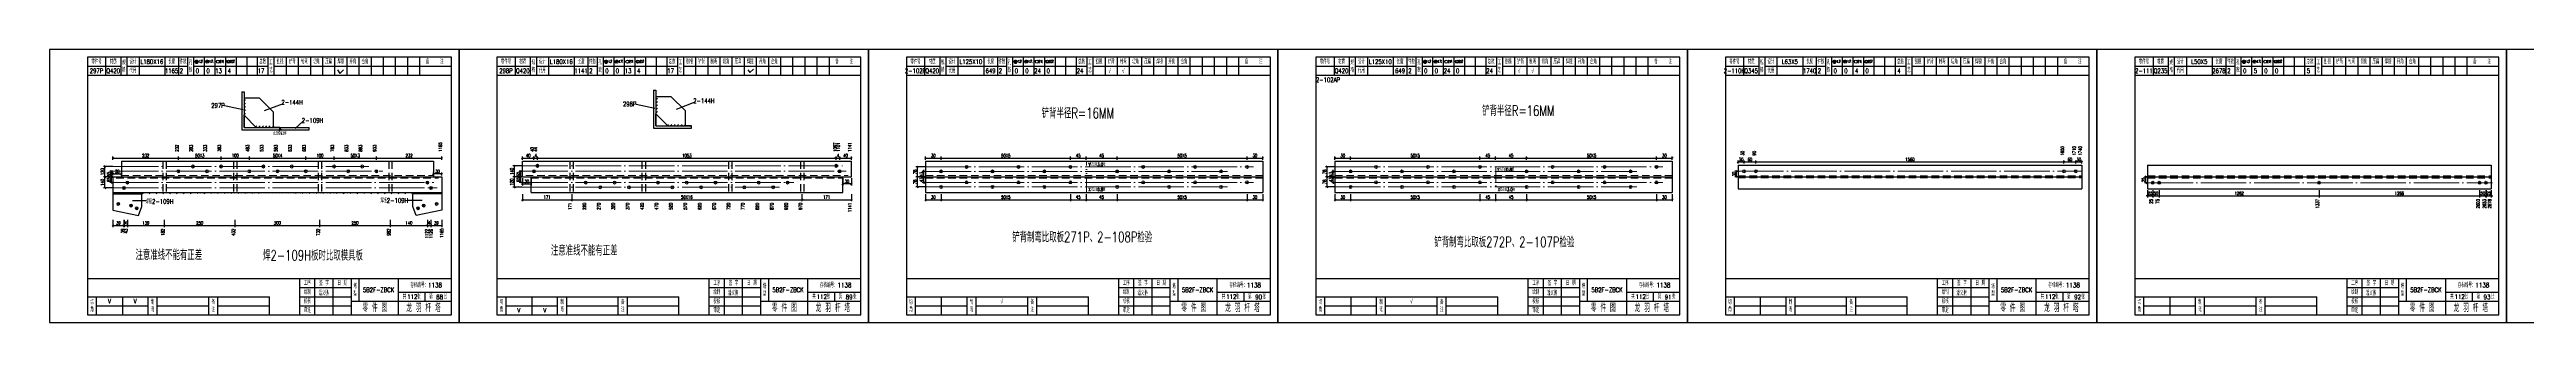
# Model space of a CAD drawing. Header units: millimetres. Extents: x 0 to 30240, y -10896 to -1348.
# Drawn here: x 23490 to 25123, y -2069 to -1889 of the extents above; entities that cross this region are included whole.
import ezdxf
from ezdxf.enums import TextEntityAlignment as Align

# ---------------------------------------------------------------- set-up
doc = ezdxf.new("R2010")
doc.units = ezdxf.units.MM
doc.header["$LTSCALE"] = 20
doc.header["$PDMODE"] = 1
for name, pattern in [('DASHDOT2X', [1.75, 1.5, -0.125, 0, -0.125]), ('DIVIDE', [0.875, 0.5, -0.125, 0, -0.125, 0, -0.125]), ('HIDDEN', [0.375, 0.25, -0.125])]:
    doc.linetypes.add(name, pattern=pattern)
for name, color, linetype, lineweight in [('1', 7, 'Continuous', 25), ('11', 3, 'Continuous', 13), ('2', 1, 'HIDDEN', 13), ('5', 1, 'Continuous', 13), ('7', 2, 'DASHDOT2X', 13), ('8', 3, 'DIVIDE', 13)]:
    doc.layers.add(name, color=color, linetype=linetype, lineweight=lineweight)
doc.styles.get("Standard").update_dxf_attribs({"font": 'simplex', "width": 0.7, "bigfont": 'gbhzfs.shx'})
doc.styles.add('SYMBOL_TXT', font='txt.shx', dxfattribs={"width": 0.6})
doc.styles.add('TITLE_TXT', font='simplex.shx', dxfattribs={"width": 0.75, "height": 2.5, "bigfont": 'gbhzfs.shx'})
doc.dimstyles.get("Standard").update_dxf_attribs({"dimtxt": 2.1, "dimasz": 1, "dimexe": 1.05, "dimexo": 0, "dimgap": 0.63, "dimtad": 1, "dimzin": 0, "dimdsep": 46, "dimtxsty": 'standard', "dimblk": 'OBLIQUE', "dimblk1": 'OBLIQUE', "dimblk2": 'OBLIQUE', "dimcen": 0.09, "dimadec": 0, "dimazin": 0, "dimtfac": 1, "dimtdec": 1, "dimtix": 1, "dimtmove": 0, "dimatfit": 3, "dimfxl": 0, "dimtolj": 1, "dimtzin": 0, "dimarcsym": 0})
pattern_1 = [(0, (-3, 0), (0, 0.0125), [])]

# ---------------------------------------------------------------- blocks, each defined once
blk = doc.blocks.new('M12_HOLE')
h = blk.add_hatch()
h.set_pattern_fill('LINE', scale=0.1, style=0)
h.set_pattern_definition(pattern_1)
h.paths.add_polyline_path([(-5, 0, 1), (-1, 0, 1)])
at = {"color": 7}
blk.add_circle((-3, 0), 2, dxfattribs=at)
at = {"color": 7, "attachment_point": 1, "style": 'SYMBOL_TXT'}
for s, insert, char_height, width in [('13\\f??|b0|i0|c0|p54;.', (-0.1, 2.1), 3.5, 5.707), ('5', (3.7, 2.3), 1.8, 2.931)]:
    blk.add_mtext(s, dxfattribs=dict(at, insert=insert, char_height=char_height, width=width))
blk = doc.blocks.new('M16_HOLE')
h = blk.add_hatch()
h.set_pattern_fill('LINE', scale=0.1, style=0)
h.set_pattern_definition(pattern_1)
h.paths.add_polyline_path([(-1.6, 1.4, 0.668179), (-5, 0, 0.198912), (-4.4, -1.4)])
at = {"color": 7}
blk.add_circle((-3, 0), 2, dxfattribs=at)
at = {"color": 7, "attachment_point": 1, "style": 'SYMBOL_TXT'}
for s, insert, char_height, width in [('17.', (-0.4, 2.1), 3.5, 6.316), ('5', (3.6, 2.3), 1.8, 1.822)]:
    blk.add_mtext(s, dxfattribs=dict(at, insert=insert, char_height=char_height, width=width))
blk = doc.blocks.new('M20_HOLE')
at = {"color": 7}
blk.add_circle((-3, 0), 2, dxfattribs=at)
at = {"color": 7, "attachment_point": 1, "style": 'SYMBOL_TXT'}
for s, insert, char_height, width in [('21.', (-0.7, 2), 3.5, 6.074), ('5', (3.3, 2), 1.8, 1.458)]:
    blk.add_mtext(s, dxfattribs=dict(at, insert=insert, char_height=char_height, width=width))
blk = doc.blocks.new('M24_HOLE')
at = {"color": 7}
for radius in [2, 1.5]:
    blk.add_circle((-3, 0), radius, dxfattribs=at)
at = {"color": 7, "attachment_point": 1, "style": 'SYMBOL_TXT'}
for s, insert, char_height, width in [('25.', (-0.7, 2.1), 3.5, 2.429), ('5', (3.9, 2.3), 1.8, 1.944)]:
    blk.add_mtext(s, dxfattribs=dict(at, insert=insert, char_height=char_height, width=width))
blk = doc.blocks.new('JgCard')
for p, q in [((270, 180), (0, 180)), ((0, 180), (0, 0)), ((270, 0), (270, 180)), ((265, 175), (25, 175)), ((25, 175), (25, 5)), ((25, 169), (47, 169)), ((37, 175), (37, 163)), ((47, 175), (47, 163)), ((51, 175), (51, 163)), ((51, 169), (91, 169)), ((59, 175), (59, 163)), ((76, 175), (76, 163)), ((85, 175), (85, 163)), ((91, 175), (91, 163)), ((95, 175), (95, 163)), ((95, 169), (144, 169)), ((102, 175), (102, 163)), ((109, 175), (109, 163)), ((116, 175), (116, 163)), ((123, 175), (123, 163)), ((130, 175), (130, 163)), ((137, 175), (137, 163)), ((144, 175), (144, 163)), ((148, 175), (148, 163)), ((148, 169), (265, 169)), ((156, 175), (156, 163)), ((164, 175), (164, 163)), ((172, 175), (172, 163)), ((180, 175), (180, 163)), ((188, 175), (188, 163)), ((196, 175), (196, 163)), ((204, 175), (204, 163)), ((212, 175), (212, 163)), ((220, 175), (220, 163)), ((228, 175), (228, 163)), ((236, 175), (236, 163)), ((244, 175), (244, 163)), ((265, 5), (265, 175)), ((25, 163), (265, 163)), ((25, 29), (265, 29)), ((25, 17), (145, 17)), ((31, 5), (31, 17)), ((48, 17), (48, 5)), ((65, 5), (65, 17)), ((71, 5), (71, 17)), ((105, 5), (105, 17)), ((111, 5), (111, 17)), ((145, 5), (145, 17)), ((165, 5), (165, 29)), ((165, 23), (199, 23)), ((165, 17), (199, 17)), ((175, 5), (175, 29)), ((187, 5), (187, 29)), ((199, 5), (199, 29)), ((204, 29), (204, 14)), ((230, 5), (230, 29)), ((230, 20), (265, 20)), ((247.5, 20), (247.5, 14)), ((0, 0), (270, 0)), ((25, 5), (265, 5)), ((31, 11), (65, 11)), ((71, 11), (105, 11)), ((111, 11), (145, 11)), ((165, 11), (199, 11)), ((199, 14), (265, 14))]:
    blk.add_line(p, q)
blk.add_lwpolyline([(96, 172, -1), (98, 172, -1)], format="xyb", close=True)
blk.add_point((145, 96))
at = {"xscale": 0.5, "yscale": 0.5, "zscale": 0.5}
for name, p in [('M12_HOLE', (98.5, 172)), ('M16_HOLE', (105.5, 172)), ('M20_HOLE', (112.5, 172)), ('M24_HOLE', (119.5, 172))]:
    blk.add_blockref(name, p, dxfattribs=at)
at = {"style": 'TITLE_TXT', "width": 0.75}
for s, height, p in [('潘义鹏', 3, (177.4, 17.9)), ('存档编号：1138', 3.08, (238, 23.1)), ('龙 羽 杆 塔', 5, (235.2, 7))]:
    blk.add_text(s, height=height, dxfattribs=at).set_placement(p)
at = {"attachment_point": 5, "style": 'TITLE_TXT'}
for s, insert, char_height, width in [('零件号', (31, 172), 3, 15), ('材质', (42, 172), 3, 8), ('规格', (49, 169), 3, 4), ('设计', (55, 172), 3, 8), ('代用', (55, 166), 3, 8), ('长度', (80.5, 172), 3, 8), ('件数', (88, 172), 3, 6), ('孔数', (93, 169), 3, 4), ('总数', (140.5, 172), 3, 7), ('工\\P艺', (146, 169), 3, 4), ('刨根', (152, 172), 3, 8), ('铲背', (160, 172), 3, 8), ('制弯', (168, 172), 3, 8), ('切角', (176, 172), 3, 8), ('压扁', (184, 172), 3, 8), ('焊接', (192, 172), 3, 8), ('开角', (200, 172), 3, 8), ('合角', (208, 172), 3, 8), ('备    注', (254, 172), 3, 22), ('绘制', (170, 20), 3, 10), ('工序', (170, 26), 3, 10), ('签 字', (181, 26), 3, 12), ('日 期', (193, 26), 3, 12), ('塔\\P型', (201.5, 21.5), 3, 5), ('共    张', (238.8, 17), 3, 17.5), ('第    张', (256.2, 17), 3, 17.5), ('切\\P角', (28, 11), 3, 6), ('制\\P弯', (68, 11), 3, 6), ('备\\P注', (108, 11), 3, 6), ('校核', (170, 14), 3, 10), ('审定', (170, 8), 3, 10), ('零 件 图', (214.5, 9.5), 5, 31)]:
    blk.add_mtext(s, dxfattribs=dict(at, insert=insert, char_height=char_height, width=width))
blk = doc.blocks.new('M24')
for p, q in [((-0.6, 0), (0.6, 0)), ((0, -0.6), (0, 0.6))]:
    blk.add_line(p, q)
for radius in [1, 0.6]:
    blk.add_circle((0, 0), radius)
blk = doc.blocks.new('M20')
for p, q in [((-0.5, 0), (0.5, 0)), ((0, -0.5), (0, 0.5))]:
    blk.add_line(p, q)
blk.add_circle((0, 0), 1)
blk = doc.blocks.new('_Oblique')
at = {"color": 0, "linetype": 'ByBlock', "lineweight": -2}
blk.add_line((-0.5, -0.5), (0.5, 0.5), dxfattribs=at)
blk = doc.blocks.new('*D1846')
at = {"layer": '11', "color": 0, "lineweight": -2}
for p, q in [((23539.1, -2005), (23538.1, -2005)), ((23539.1, -2001.4), (23539.1, -2006.1)), ((23539.1, -2005), (23541.4, -2005)), ((23541.4, -2001.4), (23541.4, -2006.1)), ((23541.4, -2005), (23542.4, -2005))]:
    blk.add_line(p, q, dxfattribs=at)
at = {"layer": 'Defpoints', "color": 0}
for p in [(23539.1, -2001.4), (23541.4, -2001.4), (23541.4, -2005)]:
    blk.add_point(p, dxfattribs=at)
at = {"layer": '11', "color": 0, "lineweight": -2}
blk.add_blockref('_Oblique', (23539.1, -2005), dxfattribs=at)
at = {"layer": '11', "color": 0, "lineweight": -2, "rotation": 180}
blk.add_blockref('_Oblique', (23541.4, -2005), dxfattribs=at)
at = {"layer": '11', "color": 0, "insert": (23540.2, -2003.3), "char_height": 2.1, "attachment_point": 5}
blk.add_mtext('\\A1;4', dxfattribs=at)
blk = doc.blocks.new('*D1852')
at = {"layer": '11', "color": 0, "lineweight": -2}
for p, q in [((23739.2, -2005), (23738.2, -2005)), ((23739.2, -2001.4), (23739.2, -2006.1)), ((23739.2, -2005), (23741.5, -2005)), ((23741.5, -2001.4), (23741.5, -2006.1)), ((23741.5, -2005), (23742.5, -2005))]:
    blk.add_line(p, q, dxfattribs=at)
at = {"layer": 'Defpoints', "color": 0}
for p in [(23739.2, -2001.4), (23741.5, -2001.4), (23741.5, -2005)]:
    blk.add_point(p, dxfattribs=at)
at = {"layer": '11', "color": 0, "lineweight": -2}
blk.add_blockref('_Oblique', (23739.2, -2005), dxfattribs=at)
at = {"layer": '11', "color": 0, "lineweight": -2, "rotation": 180}
blk.add_blockref('_Oblique', (23741.5, -2005), dxfattribs=at)
at = {"layer": '11', "color": 0, "insert": (23740.3, -2003.3), "char_height": 2.1, "attachment_point": 5}
blk.add_mtext('\\A1;4', dxfattribs=at)
blk = doc.blocks.new('*D1862')
at = {"layer": '11', "color": 0, "lineweight": -2}
for p, q in [((23743.1, -1972.1), (23743.1, -1970)), ((23748.7, -1971), (23743.1, -1971)), ((23748.7, -1972.1), (23748.7, -1970))]:
    blk.add_line(p, q, dxfattribs=at)
at = {"layer": 'Defpoints', "color": 0}
for p in [(23743.1, -1971), (23743.1, -1972.1), (23748.7, -1972.1)]:
    blk.add_point(p, dxfattribs=at)
at = {"layer": '11', "color": 0, "lineweight": -2, "rotation": 180}
blk.add_blockref('_Oblique', (23743.1, -1971), dxfattribs=at)
at = {"layer": '11', "color": 0, "lineweight": -2}
blk.add_blockref('_Oblique', (23748.7, -1971), dxfattribs=at)
at = {"layer": '11', "color": 0, "insert": (23745.9, -1969.3), "char_height": 2.1, "attachment_point": 5}
blk.add_mtext('\\A1;30', dxfattribs=at)
blk = doc.blocks.new('*D1871')
at = {"layer": '11', "color": 0, "lineweight": -2}
for p, q in [((23809.4, -1961.6), (23809.4, -1959.5)), ((23811.7, -1961.6), (23811.7, -1959.5)), ((23809.4, -1960.6), (23808.4, -1960.6)), ((23809.4, -1960.6), (23811.7, -1960.6)), ((23811.7, -1960.6), (23812.7, -1960.6))]:
    blk.add_line(p, q, dxfattribs=at)
at = {"layer": 'Defpoints', "color": 0}
for p in [(23809.4, -1961.6), (23811.7, -1960.6), (23811.7, -1961.6)]:
    blk.add_point(p, dxfattribs=at)
at = {"layer": '11', "color": 0, "lineweight": -2}
blk.add_blockref('_Oblique', (23809.4, -1960.6), dxfattribs=at)
at = {"layer": '11', "color": 0, "lineweight": -2, "rotation": 180}
blk.add_blockref('_Oblique', (23811.7, -1960.6), dxfattribs=at)
at = {"layer": '11', "color": 0, "insert": (23810.6, -1958.9), "char_height": 2.1, "attachment_point": 5}
blk.add_mtext('\\A1;4', dxfattribs=at)
blk = doc.blocks.new('*D1873')
at = {"layer": '11', "color": 0, "lineweight": -2}
for p, q in [((24008.7, -1961.6), (24008.7, -1959.5)), ((24011, -1961.6), (24011, -1959.5)), ((24008.7, -1960.6), (24007.7, -1960.6)), ((24008.7, -1960.6), (24011, -1960.6)), ((24011, -1960.6), (24012, -1960.6))]:
    blk.add_line(p, q, dxfattribs=at)
at = {"layer": 'Defpoints', "color": 0}
for p in [(24008.7, -1961.6), (24011, -1960.6), (24011, -1961.6)]:
    blk.add_point(p, dxfattribs=at)
at = {"layer": '11', "color": 0, "lineweight": -2}
blk.add_blockref('_Oblique', (24008.7, -1960.6), dxfattribs=at)
at = {"layer": '11', "color": 0, "lineweight": -2, "rotation": 180}
blk.add_blockref('_Oblique', (24011, -1960.6), dxfattribs=at)
at = {"layer": '11', "color": 0, "insert": (24009.9, -1958.9), "char_height": 2.1, "attachment_point": 5}
blk.add_mtext('\\A1;4', dxfattribs=at)
blk = doc.blocks.new('*D1876')
at = {"layer": '11', "color": 0, "lineweight": -2}
for p, q in [((24013, -1973.9), (24013, -1978.6)), ((24018.7, -1973.9), (24018.7, -1978.6)), ((24018.7, -1977.6), (24013, -1977.6))]:
    blk.add_line(p, q, dxfattribs=at)
at = {"layer": 'Defpoints', "color": 0}
for p in [(24013, -1973.9), (24018.7, -1973.9), (24013, -1977.6)]:
    blk.add_point(p, dxfattribs=at)
at = {"layer": '11', "color": 0, "lineweight": -2, "rotation": 180}
blk.add_blockref('_Oblique', (24013, -1977.6), dxfattribs=at)
at = {"layer": '11', "color": 0, "lineweight": -2}
blk.add_blockref('_Oblique', (24018.7, -1977.6), dxfattribs=at)
at = {"layer": '11', "color": 0, "insert": (24015.8, -1975.9), "char_height": 2.1, "attachment_point": 5}
blk.add_mtext('\\A1;30', dxfattribs=at)
blk = doc.blocks.new('M16')
for p, q in [((-0.7, -0.7), (0.7, 0.7)), ((-0.4, 0), (0.4, 0)), ((0, 0.4), (0, -0.4))]:
    blk.add_line(p, q)
blk.add_circle((0, 0), 1)
for radius in [0.8, 0.6, 0.4, 0.2]:
    blk.add_arc((0, 0), radius, 225, 45)
blk = doc.blocks.new('*D1887')
at = {"layer": '11', "color": 0, "lineweight": -2}
for p, q in [((24873.4, -1985.5), (24872.4, -1985.5)), ((24873.4, -1981.8), (24873.4, -1986.5)), ((24873.4, -1985.5), (24876.8, -1985.5)), ((24876.8, -1981.8), (24876.8, -1986.5)), ((24876.8, -1985.5), (24877.8, -1985.5))]:
    blk.add_line(p, q, dxfattribs=at)
at = {"layer": 'Defpoints', "color": 0}
for p in [(24873.4, -1981.8), (24876.8, -1981.8), (24876.8, -1985.5)]:
    blk.add_point(p, dxfattribs=at)
at = {"layer": '11', "color": 0, "lineweight": -2}
blk.add_blockref('_Oblique', (24873.4, -1985.5), dxfattribs=at)
at = {"layer": '11', "color": 0, "lineweight": -2, "rotation": 180}
blk.add_blockref('_Oblique', (24876.8, -1985.5), dxfattribs=at)
at = {"layer": '11', "color": 0, "insert": (24875.1, -1983.8), "char_height": 2.1, "attachment_point": 5}
blk.add_mtext('\\A1;25', dxfattribs=at)
blk = doc.blocks.new('*D1892')
at = {"layer": '11', "color": 0, "lineweight": -2}
for p, q in [((25096.6, -1985.5), (25095.6, -1985.5)), ((25096.6, -1981.8), (25096.6, -1986.5)), ((25096.6, -1985.5), (25100, -1985.5)), ((25100, -1981.8), (25100, -1986.5)), ((25100, -1985.5), (25101, -1985.5))]:
    blk.add_line(p, q, dxfattribs=at)
at = {"layer": 'Defpoints', "color": 0}
for p in [(25096.6, -1981.8), (25100, -1981.8), (25100, -1985.5)]:
    blk.add_point(p, dxfattribs=at)
at = {"layer": '11', "color": 0, "lineweight": -2}
blk.add_blockref('_Oblique', (25096.6, -1985.5), dxfattribs=at)
at = {"layer": '11', "color": 0, "lineweight": -2, "rotation": 180}
blk.add_blockref('_Oblique', (25100, -1985.5), dxfattribs=at)
at = {"layer": '11', "color": 0, "insert": (25098.3, -1983.8), "char_height": 2.1, "attachment_point": 5}
blk.add_mtext('\\A1;25', dxfattribs=at)
blk = doc.blocks.new('*D6422')
at = {"layer": '1', "color": 0, "lineweight": -2}
for p, q in [((24067.5, -1973), (24065.5, -1973)), ((24066.5, -1973), (24066.5, -1972)), ((24066.5, -1976.6), (24066.5, -1973)), ((24067.5, -1976.6), (24065.5, -1976.6)), ((24066.5, -1976.6), (24066.5, -1977.6))]:
    blk.add_line(p, q, dxfattribs=at)
at = {"layer": 'Defpoints', "color": 0}
for p in [(24066.5, -1973), (24067.5, -1973), (24067.5, -1976.6)]:
    blk.add_point(p, dxfattribs=at)
at = {"layer": '1', "color": 0, "lineweight": -2}
for p, rotation in [((24066.5, -1973), 270), ((24066.5, -1976.6), 90)]:
    blk.add_blockref('_Oblique', p, dxfattribs=dict(at, rotation=rotation))
at = {"layer": '1', "color": 0, "insert": (24064.9, -1974.8), "char_height": 2.1, "attachment_point": 5, "rotation": 90}
blk.add_mtext('\\A1;43', dxfattribs=at)
blk = doc.blocks.new('*D6424')
at = {"layer": '1', "color": 0, "lineweight": -2}
for p, q in [((24067.5, -1969.3), (24065.5, -1969.3)), ((24067.5, -1973), (24065.5, -1973)), ((24066.5, -1969.3), (24066.5, -1968.3)), ((24066.5, -1973), (24066.5, -1969.3)), ((24066.5, -1973), (24066.5, -1974))]:
    blk.add_line(p, q, dxfattribs=at)
at = {"layer": 'Defpoints', "color": 0}
for p in [(24066.5, -1969.3), (24067.5, -1969.3), (24067.5, -1973)]:
    blk.add_point(p, dxfattribs=at)
at = {"layer": '1', "color": 0, "lineweight": -2}
for p, rotation in [((24066.5, -1969.3), 270), ((24066.5, -1973), 90)]:
    blk.add_blockref('_Oblique', p, dxfattribs=dict(at, rotation=rotation))
at = {"layer": '1', "color": 0, "insert": (24064.9, -1971.2), "char_height": 2.1, "attachment_point": 5, "rotation": 90}
blk.add_mtext('\\A1;43', dxfattribs=at)
blk = doc.blocks.new('*D6438')
at = {"layer": '1', "color": 0, "lineweight": -2}
for p, q in [((24337.5, -1973), (24335.5, -1973)), ((24336.5, -1973), (24336.5, -1972)), ((24336.5, -1976.6), (24336.5, -1973)), ((24337.5, -1976.6), (24335.5, -1976.6)), ((24336.5, -1976.6), (24336.5, -1977.6))]:
    blk.add_line(p, q, dxfattribs=at)
at = {"layer": 'Defpoints', "color": 0}
for p in [(24336.5, -1973), (24337.5, -1973), (24337.5, -1976.6)]:
    blk.add_point(p, dxfattribs=at)
at = {"layer": '1', "color": 0, "lineweight": -2}
for p, rotation in [((24336.5, -1973), 270), ((24336.5, -1976.6), 90)]:
    blk.add_blockref('_Oblique', p, dxfattribs=dict(at, rotation=rotation))
at = {"layer": '1', "color": 0, "insert": (24334.9, -1974.8), "char_height": 2.1, "attachment_point": 5, "rotation": 90}
blk.add_mtext('\\A1;43', dxfattribs=at)
blk = doc.blocks.new('*D6440')
at = {"layer": '1', "color": 0, "lineweight": -2}
for p, q in [((24337.5, -1969.3), (24335.5, -1969.3)), ((24337.5, -1973), (24335.5, -1973)), ((24336.5, -1969.3), (24336.5, -1968.3)), ((24336.5, -1973), (24336.5, -1969.3)), ((24336.5, -1973), (24336.5, -1974))]:
    blk.add_line(p, q, dxfattribs=at)
at = {"layer": 'Defpoints', "color": 0}
for p in [(24336.5, -1969.3), (24337.5, -1969.3), (24337.5, -1973)]:
    blk.add_point(p, dxfattribs=at)
at = {"layer": '1', "color": 0, "lineweight": -2}
for p, rotation in [((24336.5, -1969.3), 270), ((24336.5, -1973), 90)]:
    blk.add_blockref('_Oblique', p, dxfattribs=dict(at, rotation=rotation))
at = {"layer": '1', "color": 0, "insert": (24334.9, -1971.2), "char_height": 2.1, "attachment_point": 5, "rotation": 90}
blk.add_mtext('\\A1;43', dxfattribs=at)

msp = doc.modelspace()

# ---------------------------------------------------------------- hatches: boundary and pattern name
at = {"layer": '1'}
for points in [[(23642.874, -1940.34), (23641.779, -1940.34), (23641.779, -1941.09)], [(23641.779, -1941.09), (23641.779, -1941.84), (23642.89, -1941.84)]]:
    msp.add_hatch(color=256, dxfattribs=at).paths.add_polyline_path(points)
h = msp.add_hatch(dxfattribs=at)
h.set_pattern_fill('ANSI31', color=256, style=0)
edge = h.paths.add_edge_path()
edge.add_line((23531.8, -1984.232), (23550.967, -1984.232))
edge.add_line((23531.8, -1983.256), (23748.7, -1983.256))
h = msp.add_hatch(dxfattribs=at)
h.set_pattern_fill('ANSI31', color=256, style=0)
h.set_pattern_definition([(135, (47280.5, 0), (2.24506403, 2.24506403), [])])
edge = h.paths.add_edge_path()
edge.add_line((23748.7, -1984.232), (23729.533, -1984.232))
edge.add_line((23748.7, -1983.256), (23531.8, -1983.256))

# ---------------------------------------------------------------- linework, layer by layer
for p, q in [((23679.791, -1902.313), (23681.383, -1904.752)), ((23681.383, -1904.752), (23683.859, -1902.277)), ((23950.368, -1902.326), (23951.759, -1904.21)), ((23951.759, -1904.21), (23954.076, -1901.832)), ((23617.593, -1928.791), (23605.269, -1926.186)), ((23616.779, -1916.84), (23618.279, -1916.84)), ((23616.779, -1916.84), (23616.779, -1941.84)), ((23618.279, -1916.84), (23618.279, -1920.84)), ((23618.279, -1916.84), (23618.279, -1940.34)), ((23618.279, -1920.84), (23628.279, -1920.84)), ((23618.279, -1922.95), (23619.279, -1921.95)), ((23618.279, -1925.195), (23619.279, -1924.195)), ((23618.279, -1927.44), (23619.279, -1926.44)), ((23637.779, -1930.34), (23628.279, -1920.84)), ((23631.852, -1929.272), (23644.305, -1924.552)), ((23889.094, -1927.796), (23876.77, -1925.191)), ((23888.28, -1915.845), (23888.28, -1940.845)), ((23888.28, -1915.845), (23889.78, -1915.845)), ((23889.78, -1915.845), (23889.78, -1939.345)), ((23889.78, -1915.845), (23889.78, -1919.845)), ((23889.78, -1919.845), (23899.78, -1919.845)), ((23889.78, -1921.955), (23890.78, -1920.955)), ((23889.78, -1924.2), (23890.78, -1923.2)), ((23889.78, -1926.445), (23890.78, -1925.445)), ((23909.28, -1929.345), (23899.78, -1919.845)), ((23903.353, -1928.277), (23915.806, -1923.557)), ((23616.779, -1941.84), (23641.779, -1941.84)), ((23618.279, -1929.685), (23619.279, -1928.685)), ((23618.279, -1931.93), (23619.279, -1930.93)), ((23626.279, -1940.34), (23618.279, -1932.34)), ((23618.279, -1940.34), (23618.279, -1932.34)), ((23618.279, -1940.34), (23618.279, -1936.34)), ((23618.279, -1940.34), (23626.279, -1940.34)), ((23618.279, -1940.34), (23641.779, -1940.34)), ((23625.584, -1940.34), (23626.584, -1939.34)), ((23627.83, -1940.34), (23628.83, -1939.34)), ((23630.075, -1940.34), (23631.075, -1939.34)), ((23632.32, -1940.34), (23633.32, -1939.34)), ((23634.565, -1940.34), (23635.565, -1939.34)), ((23636.81, -1940.34), (23637.81, -1939.34)), ((23637.779, -1940.34), (23637.779, -1930.34)), ((23641.779, -1940.34), (23637.779, -1940.34)), ((23642.094, -1941.628), (23641.401, -1942.831)), ((23641.779, -1941.84), (23641.779, -1940.34)), ((23641.779, -1940.34), (23661.129, -1940.34)), ((23641.779, -1941.09), (23642.874, -1940.34)), ((23641.779, -1941.09), (23642.89, -1941.84)), ((23641.779, -1941.84), (23661.129, -1941.84)), ((23651.954, -1941.017), (23657.211, -1936.296)), ((23661.129, -1941.84), (23661.129, -1940.34)), ((23888.28, -1940.845), (23913.28, -1940.845)), ((23889.78, -1928.69), (23890.78, -1927.69)), ((23889.78, -1930.935), (23890.78, -1929.935)), ((23889.78, -1939.345), (23889.78, -1931.345)), ((23897.78, -1939.345), (23889.78, -1931.345)), ((23889.78, -1939.345), (23889.78, -1935.345)), ((23889.78, -1939.345), (23913.28, -1939.345)), ((23889.78, -1939.345), (23897.78, -1939.345)), ((23897.085, -1939.345), (23898.085, -1938.345)), ((23899.33, -1939.345), (23900.33, -1938.345)), ((23901.575, -1939.345), (23902.575, -1938.345)), ((23903.821, -1939.345), (23904.821, -1938.345)), ((23906.066, -1939.345), (23907.066, -1938.345)), ((23908.311, -1939.345), (23909.311, -1938.345)), ((23909.28, -1939.345), (23909.28, -1929.345)), ((23913.28, -1939.345), (23909.28, -1939.345)), ((23913.28, -1940.845), (23913.28, -1939.345)), ((23531.8, -1972.966), (23531.8, -1983.256)), ((23531.8, -1972.966), (23748.7, -1972.966)), ((23537.387, -1962.676), (23537.387, -1972.051)), ((23537.387, -1962.676), (23743.113, -1962.676)), ((23537.387, -1972.051), (23537.387, -1972.966)), ((23743.113, -1962.676), (23743.113, -1972.051)), ((23743.113, -1972.051), (23743.113, -1972.966)), ((23748.7, -1972.966), (23748.7, -1983.256)), ((23801.8, -1972.966), (23801.8, -1962.676)), ((23801.8, -1962.676), (24018.7, -1962.676)), ((23801.8, -1972.966), (24018.7, -1972.966)), ((23807.501, -1973.881), (23807.501, -1972.966)), ((23807.501, -1983.256), (23807.501, -1973.881)), ((24012.999, -1973.881), (24012.999, -1972.966)), ((24012.999, -1983.256), (24012.999, -1973.881)), ((24018.7, -1972.966), (24018.7, -1962.676)), ((24067.6, -1962.676), (24067.6, -1983.256)), ((24067.6, -1962.676), (24290, -1962.676)), ((24067.6, -1972.966), (24290, -1972.966)), ((24290, -1962.676), (24290, -1983.256)), ((24337.6, -1962.676), (24337.6, -1983.256)), ((24337.6, -1962.676), (24560, -1962.676)), ((24337.6, -1972.966), (24560, -1972.966)), ((24560, -1962.676), (24560, -1983.256)), ((24603.4, -1965.196), (24603.4, -1980.736)), ((24603.4, -1965.196), (24830, -1965.196)), ((24603.4, -1972.966), (24830, -1972.966)), ((24830, -1965.196), (24830, -1980.736)), ((24873.4, -1965.196), (24873.4, -1980.736)), ((24873.4, -1965.196), (25100, -1965.196)), ((24873.4, -1972.966), (25100, -1972.966)), ((25100, -1965.196), (25100, -1980.736)), ((23531.8, -1983.256), (23748.7, -1983.256)), ((23531.8, -1983.256), (23531.8, -1994.933)), ((23531.8, -1984.232), (23550.967, -1984.232)), ((23544.758, -1988.496), (23553.983, -1988.496)), ((23548.654, -1998.37), (23550.967, -1992.385)), ((23550.967, -1992.385), (23550.967, -1983.256)), ((23735.742, -1988.496), (23726.517, -1988.496)), ((23729.533, -1992.385), (23729.533, -1983.256)), ((23748.7, -1984.232), (23729.533, -1984.232)), ((23731.846, -1998.37), (23729.533, -1992.385)), ((23748.7, -1983.256), (23748.7, -1994.933)), ((23807.501, -1983.256), (24012.999, -1983.256)), ((24067.6, -1983.256), (24290, -1983.256)), ((24337.6, -1983.256), (24560, -1983.256)), ((24603.4, -1980.736), (24830, -1980.736)), ((24873.4, -1980.736), (25100, -1980.736)), ((23531.8, -1994.933), (23548.654, -1998.37)), ((23748.7, -1994.933), (23731.846, -1998.37))]:
    msp.add_line(p, q, dxfattribs=at)
at = {"layer": '1', "linetype": 'HIDDEN'}
for p, q in [((23564.706, -1962.676), (23564.706, -1983.256)), ((23566.877, -1962.676), (23566.877, -1983.256)), ((23611.199, -1962.676), (23611.199, -1983.256)), ((23613.434, -1962.676), (23613.434, -1983.256)), ((23667.066, -1962.676), (23667.066, -1983.256)), ((23669.301, -1962.676), (23669.301, -1983.256)), ((23713.623, -1962.676), (23713.623, -1983.256)), ((23715.787, -1962.676), (23715.787, -1983.256)), ((23833.167, -1962.676), (23833.167, -1983.256)), ((23835.37, -1962.676), (23835.37, -1983.256)), ((23880.602, -1962.676), (23880.602, -1983.256)), ((23882.883, -1962.676), (23882.883, -1983.256)), ((23937.617, -1962.676), (23937.617, -1983.256)), ((23939.898, -1962.676), (23939.898, -1983.256)), ((23985.13, -1962.676), (23985.13, -1983.256)), ((23987.33, -1962.676), (23987.33, -1983.256))]:
    msp.add_line(p, q, dxfattribs=at)
at = {"layer": '2'}
for p, q in [((23533.949, -1973.881), (23746.551, -1973.881)), ((23537.387, -1972.051), (23743.113, -1972.051)), ((23803.993, -1972.051), (24016.507, -1972.051)), ((23807.501, -1973.881), (24012.999, -1973.881)), ((24067.6, -1972.143), (24290, -1972.143)), ((24067.6, -1973.789), (24290, -1973.789)), ((24337.6, -1972.143), (24560, -1972.143)), ((24337.6, -1973.789), (24560, -1973.789)), ((24603.4, -1972.349), (24830, -1972.349)), ((24603.4, -1973.583), (24830, -1973.583)), ((24873.4, -1972.189), (25100, -1972.189)), ((24873.4, -1973.743), (25100, -1973.743))]:
    msp.add_line(p, q, dxfattribs=at)
at = {"layer": '7'}
for p, q in [((23531.8, -1966.106), (23700.437, -1966.106)), ((23531.8, -1969.25), (23709.748, -1969.25)), ((23801.8, -1965.676), (24012.945, -1965.676)), ((23801.8, -1969.25), (24015.245, -1969.25)), ((24067.6, -1966.344), (24283.819, -1966.344)), ((24067.6, -1969.344), (24266.693, -1969.344)), ((24337.6, -1966.344), (24553.819, -1966.344)), ((24337.6, -1969.344), (24536.693, -1969.344)), ((24603.4, -1969.266), (24830.293, -1969.266)), ((23531.8, -1976.682), (23743.389, -1976.682)), ((23531.8, -1980.256), (23745.689, -1980.256)), ((23801.8, -1976.682), (23980.846, -1976.682)), ((23801.8, -1979.826), (23971.343, -1979.826)), ((24067.6, -1976.588), (24283.819, -1976.588)), ((24067.6, -1979.588), (24266.693, -1979.588)), ((24337.6, -1976.588), (24553.819, -1976.588)), ((24337.6, -1979.588), (24536.693, -1979.588)), ((24873.4, -1976.851), (25100.76, -1976.851))]:
    msp.add_line(p, q, dxfattribs=at)
at = {"layer": '8'}
for p, q in [((24173.662, -1983.256), (24173.662, -1962.676)), ((24443.662, -1966.344), (24443.662, -1983.256))]:
    msp.add_line(p, q, dxfattribs=at)

# ---------------------------------------------------------------- block references
at = {"layer": '1'}
for p in [(23490, -2068.966), (23760, -2068.966), (24030, -2068.966), (24300, -2068.966), (24570, -2068.966), (24840, -2068.966), (25110, -2068.966)]:
    msp.add_blockref('JgCard', p, dxfattribs=at)
at = {"layer": '5'}
for name, p in [('M24', (23541.363, -1976.682)), ('M20', (23575.004, -1969.25)), ('M20', (23584.502, -1966.106)), ('M20', (23593.813, -1969.25)), ('M20', (23603.124, -1966.106)), ('M20', (23621.747, -1969.25)), ('M20', (23631.058, -1966.106)), ('M20', (23640.369, -1969.25)), ('M20', (23649.68, -1966.106)), ('M20', (23658.992, -1969.25)), ('M20', (23677.614, -1966.106)), ('M20', (23686.925, -1969.25)), ('M20', (23696.237, -1966.106)), ('M20', (23705.548, -1969.25)), ('M24', (23739.189, -1976.682)), ('M24', (23809.402, -1969.25)), ('M24', (23811.702, -1965.676)), ('M20', (23843.611, -1976.682)), ('M20', (23862.616, -1976.682)), ('M20', (23891.123, -1976.682)), ('M20', (23910.128, -1976.682)), ('M20', (23929.133, -1976.682)), ('M20', (23957.641, -1976.682)), ('M20', (23976.646, -1976.682)), ('M24', (24008.745, -1965.676)), ('M24', (24011.045, -1969.25)), ('M20', (24077.876, -1969.344)), ('M20', (24094.659, -1966.344)), ('M20', (24094.659, -1976.588)), ('M20', (24111.785, -1969.344)), ('M20', (24128.911, -1966.344)), ('M20', (24128.911, -1976.588)), ('M20', (24146.037, -1969.344)), ('M20', (24163.163, -1966.344)), ('M20', (24163.163, -1976.588)), ('M20', (24193.99, -1969.344)), ('M20', (24211.116, -1966.344)), ('M20', (24211.116, -1976.588)), ('M20', (24228.241, -1969.344)), ('M20', (24245.367, -1966.344)), ('M20', (24245.367, -1976.588)), ('M20', (24262.493, -1969.344)), ('M20', (24279.619, -1966.344)), ('M20', (24279.619, -1976.588)), ('M20', (24347.876, -1969.344)), ('M20', (24364.659, -1966.344)), ('M20', (24364.659, -1976.588)), ('M20', (24381.785, -1969.344)), ('M20', (24398.911, -1966.344)), ('M20', (24398.911, -1976.588)), ('M20', (24416.037, -1969.344)), ('M20', (24433.163, -1966.344)), ('M20', (24433.163, -1976.588)), ('M20', (24463.99, -1969.344)), ('M20', (24481.116, -1966.344)), ('M20', (24481.116, -1976.588)), ('M20', (24498.241, -1969.344)), ('M20', (24515.367, -1966.344)), ('M20', (24515.367, -1976.588)), ('M20', (24532.493, -1969.344)), ('M20', (24549.619, -1966.344)), ('M20', (24549.619, -1976.588)), ('M20', (24607.307, -1969.266)), ('M20', (24615.121, -1969.266)), ('M20', (24818.279, -1969.266)), ('M20', (24826.093, -1969.266)), ('M16', (24876.84, -1976.851)), ('M16', (24881.07, -1976.851)), ('M16', (24986.519, -1976.851)), ('M16', (25092.33, -1976.851)), ('M16', (25096.56, -1976.851)), ('M20', (23535.265, -1990.758)), ('M24', (23539.063, -1980.256)), ('M16', (23543.795, -1991.885)), ('M24', (23741.489, -1980.256)), ('M20', (23853.113, -1979.826)), ('M20', (23872.118, -1979.826)), ('M20', (23900.626, -1979.826)), ('M20', (23919.631, -1979.826)), ('M20', (23948.138, -1979.826)), ('M20', (23967.143, -1979.826)), ('M20', (24077.876, -1979.588)), ('M20', (24111.785, -1979.588)), ('M20', (24146.037, -1979.588)), ('M20', (24193.99, -1979.588)), ('M20', (24228.241, -1979.588)), ('M20', (24262.493, -1979.588)), ('M20', (24347.876, -1979.588)), ('M20', (24381.785, -1979.588)), ('M20', (24416.037, -1979.588)), ('M20', (24463.99, -1979.588)), ('M20', (24498.241, -1979.588)), ('M20', (24532.493, -1979.588)), ('M16', (23547.475, -1993.606))]:
    msp.add_blockref(name, p, dxfattribs=at)
at = {"layer": '5', "xscale": -1}
for name, p in [('M16', (23736.705, -1991.885)), ('M20', (23745.235, -1990.758)), ('M16', (23733.025, -1993.606))]:
    msp.add_blockref(name, p, dxfattribs=at)

# ---------------------------------------------------------------- texts
at = {"style": 'TITLE_TXT', "width": 0.75}
for s, p in [('112', (23725.855, -2053.439)), ('88', (23745.003, -2053.654)), ('112', (23995.855, -2053.439)), ('89', (24015.003, -2053.654)), ('112', (24265.855, -2053.439)), ('90', (24285.003, -2053.654)), ('112', (24535.855, -2053.439)), ('91', (24555.003, -2053.654)), ('112', (24805.855, -2053.439)), ('92', (24825.003, -2053.654)), ('112', (25075.855, -2053.439)), ('93', (25095.003, -2053.654))]:
    msp.add_text(s, height=3, dxfattribs=at).set_placement(p)
at = {"layer": '1', "width": 0.7}
for s, height, p in [('297P', 3, (23521, -1902.966)), ('Q420', 3, (23532, -1902.966)), ('L180X16', 3, (23557.5, -1896.966)), ('1165', 3, (23570.5, -1902.966)), ('2', 3, (23577, -1902.966)), ('0', 3, (23587.5, -1902.966)), ('0', 3, (23594.5, -1902.966)), ('13', 3, (23601.5, -1902.966)), ('4', 3, (23608.5, -1902.966)), ('17', 3, (23629.5, -1902.966)), ('298P', 3, (23791, -1902.966)), ('Q420', 3, (23802, -1902.966)), ('L180X16', 3, (23827.5, -1896.966)), ('1141', 3, (23840.5, -1902.966)), ('2', 3, (23847, -1902.966)), ('0', 3, (23857.5, -1902.966)), ('0', 3, (23864.5, -1902.966)), ('13', 3, (23871.5, -1902.966)), ('4', 3, (23878.5, -1902.966)), ('17', 3, (23899.5, -1902.966)), ('2-102P', 3, (24061, -1902.966)), ('Q420', 3, (24072, -1902.966)), ('L125X10', 3, (24097.5, -1896.966)), ('649', 3, (24110.5, -1902.966)), ('2', 3, (24117, -1902.966)), ('0', 3, (24127.5, -1902.966)), ('0', 3, (24134.5, -1902.966)), ('24', 3, (24141.5, -1902.966)), ('0', 3, (24148.5, -1902.966)), ('24', 3, (24169.5, -1902.966)), ('√', 3, (24198, -1902.966)), ('2-102AP', 3, (24333.028, -1908.939)), ('Q420', 3, (24342, -1902.966)), ('L125X10', 3, (24367.5, -1896.966)), ('649', 3, (24380.5, -1902.966)), ('2', 3, (24387, -1902.966)), ('0', 3, (24397.5, -1902.966)), ('0', 3, (24404.5, -1902.966)), ('24', 3, (24411.5, -1902.966)), ('0', 3, (24418.5, -1902.966)), ('24', 3, (24439.5, -1902.966)), ('√', 3, (24468, -1902.966)), ('2-110H', 3, (24601, -1902.966)), ('Q345', 3, (24612, -1902.966)), ('L63X5', 3, (24637.5, -1896.966)), ('1740', 3, (24650.5, -1902.966)), ('2', 3, (24657, -1902.966)), ('0', 3, (24667.5, -1902.966)), ('0', 3, (24674.5, -1902.966)), ('4', 3, (24681.5, -1902.966)), ('0', 3, (24688.5, -1902.966)), ('4', 3, (24709.5, -1902.966)), ('2-111', 3, (24871, -1902.966)), ('Q235', 3, (24882, -1902.966)), ('L50X5', 3, (24907.5, -1896.966)), ('2678', 3, (24920.5, -1902.966)), ('2', 3, (24927, -1902.966)), ('0', 3, (24937.5, -1902.966)), ('5', 3, (24944.5, -1902.966)), ('0', 3, (24951.5, -1902.966)), ('0', 3, (24958.5, -1902.966)), ('5', 3, (24979.5, -1902.966)), ('297P', 3, (23601.075, -1925.894)), ('2-144H', 3, (23649.977, -1923.77)), ('298P', 3, (23872.576, -1924.899)), ('2-144H', 3, (23921.478, -1922.775)), ('铲背半径R=16MM', 6.9721, (24168.126, -1930.88)), ('铲背半径R=16MM', 6.9721, (24458.524, -1929.269)), ('此处焊缝磨平', 2.1, (23642.083, -1944.357)), ('2-109H', 3, (23663.394, -1935.718)), ('焊板2-109H', 3, (23562.515, -1989.155)), ('焊板2-109H', 3, (23717.342, -1988.562)), ('铲背制弯比取板271P、2-108P检验', 6.97206, (24170.945, -2012.631)), ('注意准线不能有正差', 6.9721, (23568.653, -2024.337)), ('焊2-109H板时比取模具板', 6.97206, (23663.733, -2024.675)), ('注意准线不能有正差', 6.9721, (23842.577, -2021.387)), ('铲背制弯比取板272P、2-107P检验', 6.97206, (24449.25, -2015.893)), ('V', 3, (23529.5, -2054.966)), ('V', 3, (23546.5, -2054.966)), ('√', 3, (24118, -2054.966)), ('√', 3, (24388, -2054.966)), ('V', 3, (23799.5, -2060.966)), ('V', 3, (23816.5, -2060.966))]:
    msp.add_text(s, height=height, dxfattribs=at).set_placement(p, align=Align.MIDDLE_CENTER)
for s, p in [('232', (23575.071, -1956.376)), ('283', (23584.383, -1956.376)), ('333', (23593.694, -1956.376)), ('383', (23603.005, -1956.376)), ('483', (23621.628, -1956.376)), ('533', (23630.939, -1956.376)), ('583', (23640.25, -1956.376)), ('633', (23649.561, -1956.376)), ('683', (23658.872, -1956.376)), ('783', (23677.495, -1956.376)), ('833', (23686.806, -1956.376)), ('883', (23696.117, -1956.376)), ('933', (23705.429, -1956.376)), ('1165', (23748.7, -1956.376)), ('40', (23809.346, -1956.376)), ('44', (23811.5, -1956.376)), ('1097', (24009.108, -1956.376)), ('1101', (24011.154, -1956.376)), ('1141', (24018.7, -1956.376)), ('30', (24607.307, -1958.896)), ('90', (24615.121, -1958.896)), ('1650', (24818.279, -1958.896)), ('1710', (24826.093, -1958.896)), ('1740', (24830, -1958.896))]:
    msp.add_text(s, height=2.1, rotation=90, dxfattribs=at).set_placement(p)
for s, p in [('Y肢反曲3.0度', (24175.078, -1965.792)), ('Y肢反曲0.8度', (24444.597, -1969.233)), ('X肢反曲0.8度', (24174.96, -1982.335)), ('X肢反曲3.0度', (24445.041, -1982.345))]:
    msp.add_text(s, height=2.1, dxfattribs=at).set_placement(p)
for s, p in [('171', (23834.234, -1990.081)), ('220', (23843.733, -1990.081)), ('270', (23853.235, -1990.081)), ('320', (23862.738, -1990.081)), ('370', (23872.24, -1990.081)), ('420', (23881.743, -1990.081)), ('470', (23891.245, -1990.081)), ('520', (23900.748, -1990.081)), ('570', (23910.25, -1990.081)), ('620', (23919.752, -1990.081)), ('670', (23929.255, -1990.081)), ('720', (23938.757, -1990.081)), ('770', (23948.26, -1990.081)), ('820', (23957.762, -1990.081)), ('870', (23967.265, -1990.081)), ('920', (23976.767, -1990.081)), ('970', (23986.262, -1990.081)), ('1141', (24018.7, -1990.081)), ('25', (24876.84, -1987.561)), ('75', (24881.07, -1987.561)), ('1337', (24986.489, -1987.561)), ('2603', (25092.352, -1987.561)), ('2653', (25096.597, -1987.561)), ('2678', (25100, -1987.561)), ('39', (23539.289, -2007.129)), ('43', (23541.421, -2007.129)), ('182', (23565.76, -2007.129)), ('432', (23612.316, -2007.129)), ('732', (23668.184, -2007.129)), ('982', (23714.736, -2007.129)), ('1122', (23739.844, -2007.318)), ('1126', (23742.627, -2007.348)), ('1165', (23749.633, -2006.98))]:
    msp.add_text(s, height=2.1, rotation=90, dxfattribs=at).set_placement(p, align=Align.RIGHT)
at = {"layer": '1', "char_height": 3, "attachment_point": 5}
for s, insert, width in [('√', (24189, -1902.966), 8), ('√', (24459, -1902.966), 8), ('5B2F-ZBCK', (23707, -2047.466), 26), ('5B2F-ZBCK', (23977, -2047.466), 26), ('5B2F-ZBCK', (24247, -2047.466), 26), ('5B2F-ZBCK', (24517, -2047.466), 26), ('5B2F-ZBCK', (24787, -2047.466), 26), ('5B2F-ZBCK', (25057, -2047.466), 26)]:
    msp.add_mtext(s, dxfattribs=dict(at, insert=insert, width=width))

# ---------------------------------------------------------------- dimensions: what is measured, and where the dimension line sits
at = {"layer": '1'}
for base, p1, p2, text in [((23526.55, -1966.106), (23531.75, -1972.966), (23531.75, -1966.106), '120'), ((23526.55, -1972.966), (23531.75, -1980.256), (23531.75, -1972.966), '140'), ((23530.75, -1969.25), (23531.75, -1972.966), (23531.75, -1969.25), '65'), ((23530.75, -1972.966), (23531.75, -1976.682), (23531.75, -1972.966), '65'), ((23796.55, -1965.676), (23801.75, -1972.966), (23801.75, -1965.676), '140'), ((23796.55, -1972.966), (23801.75, -1979.826), (23801.75, -1972.966), '120'), ((23800.75, -1969.25), (23801.75, -1972.966), (23801.75, -1969.25), '65'), ((23800.75, -1972.966), (23801.75, -1976.682), (23801.75, -1972.966), '65'), ((24062.35, -1966.344), (24067.55, -1972.966), (24067.55, -1966.344), '78'), ((24062.35, -1972.966), (24067.55, -1979.588), (24067.55, -1972.966), '78'), ((24332.35, -1966.344), (24337.55, -1972.966), (24337.55, -1966.344), '78'), ((24332.35, -1972.966), (24337.55, -1979.588), (24337.55, -1972.966), '78'), ((24602.35, -1969.266), (24603.35, -1972.966), (24603.35, -1969.266), '30'), ((24872.35, -1972.966), (24873.35, -1976.851), (24873.35, -1972.966), '25')]:
    msp.add_linear_dim(base=base, p1=p1, p2=p2, angle=90, text=text, dimstyle='standard', dxfattribs=at).render()
for base, p1, p2, picture, middle in [((24066.55, -1969.344), (24067.55, -1972.966), (24067.55, -1969.344), '*D6424', (24064.87, -1971.155)), ((24066.55, -1972.966), (24067.55, -1976.588), (24067.55, -1972.966), '*D6422', (24064.87, -1974.777)), ((24336.55, -1969.344), (24337.55, -1972.966), (24337.55, -1969.344), '*D6440', (24334.87, -1971.155)), ((24336.55, -1972.966), (24337.55, -1976.588), (24337.55, -1972.966), '*D6438', (24334.87, -1974.777))]:
    dim = msp.add_linear_dim(base=base, p1=p1, p2=p2, angle=90, text='43', dimstyle='standard', dxfattribs=at)
    dim.commit()
    dim.dimension.update_dxf_attribs({"geometry": picture, "text_midpoint": middle})
at = {"layer": '11'}
for base, p1, p2, text in [((23575.004, -1960.576), (23531.8, -1961.626), (23575.004, -1961.626), '232'), ((23603.124, -1960.576), (23575.004, -1961.626), (23603.124, -1961.626), '50X3'), ((23621.747, -1960.576), (23603.124, -1961.626), (23621.747, -1961.626), '100'), ((23658.992, -1960.576), (23621.747, -1961.626), (23658.992, -1961.626), '50X4'), ((23677.614, -1960.576), (23658.992, -1961.626), (23677.614, -1961.626), '100'), ((23705.548, -1960.576), (23677.614, -1961.626), (23705.548, -1961.626), '50X3'), ((23748.7, -1960.576), (23705.548, -1961.626), (23748.7, -1961.626), '232'), ((23809.402, -1960.576), (23801.8, -1961.626), (23809.402, -1961.626), '40'), ((24008.745, -1960.576), (23811.702, -1961.626), (24008.745, -1961.626), '1053'), ((24018.7, -1960.576), (24011.045, -1961.626), (24018.7, -1961.626), '40'), ((24077.876, -1960.576), (24067.6, -1961.626), (24077.876, -1961.626), '30'), ((24163.163, -1960.576), (24077.876, -1961.626), (24163.163, -1961.626), '50X5'), ((24173.438, -1960.576), (24163.163, -1961.626), (24173.438, -1961.626), '45'), ((24193.99, -1960.576), (24173.438, -1961.626), (24193.99, -1961.626), '45'), ((24279.619, -1960.576), (24193.99, -1961.626), (24279.619, -1961.626), '50X5'), ((24290, -1960.576), (24279.619, -1961.626), (24290, -1961.626), '30'), ((24347.876, -1960.576), (24337.6, -1961.626), (24347.876, -1961.626), '30'), ((24433.163, -1960.576), (24347.876, -1961.626), (24433.163, -1961.626), '50X5'), ((24443.438, -1960.576), (24433.163, -1961.626), (24443.438, -1961.626), '45'), ((24463.99, -1960.576), (24443.438, -1961.626), (24463.99, -1961.626), '45'), ((24549.619, -1960.576), (24463.99, -1961.626), (24549.619, -1961.626), '50X5'), ((24560, -1960.576), (24549.619, -1961.626), (24560, -1961.626), '30'), ((23537.387, -1971.001), (23531.8, -1972.051), (23537.387, -1972.051), '30'), ((23807.501, -1977.556), (23801.8, -1973.881), (23807.501, -1973.881), '30'), ((24607.307, -1963.096), (24603.4, -1964.146), (24607.307, -1964.146), '30'), ((24615.121, -1963.096), (24607.307, -1964.146), (24615.121, -1964.146), '60'), ((24818.279, -1963.096), (24615.121, -1964.146), (24818.279, -1964.146), '1560'), ((24826.093, -1963.096), (24818.279, -1964.146), (24826.093, -1964.146), '60'), ((24830, -1963.096), (24826.093, -1964.146), (24830, -1964.146), '30'), ((23834.299, -1987.981), (23801.8, -1984.306), (23834.299, -1984.306), '171'), ((23986.148, -1987.981), (23834.299, -1984.306), (23986.148, -1984.306), '50X16'), ((24018.7, -1987.981), (23986.148, -1984.306), (24018.7, -1984.306), '171'), ((24077.876, -1987.981), (24067.6, -1984.306), (24077.876, -1984.306), '30'), ((24163.163, -1987.981), (24077.876, -1984.306), (24163.163, -1984.306), '50X5'), ((24173.438, -1987.981), (24163.163, -1984.306), (24173.438, -1984.306), '45'), ((24193.99, -1987.981), (24173.438, -1984.306), (24193.99, -1984.306), '45'), ((24279.619, -1987.981), (24193.99, -1984.306), (24279.619, -1984.306), '50X5'), ((24290, -1987.981), (24279.619, -1984.306), (24290, -1984.306), '30'), ((24347.876, -1987.981), (24337.6, -1984.306), (24347.876, -1984.306), '30'), ((24433.163, -1987.981), (24347.876, -1984.306), (24433.163, -1984.306), '50X5'), ((24443.438, -1987.981), (24433.163, -1984.306), (24443.438, -1984.306), '45'), ((24463.99, -1987.981), (24443.438, -1984.306), (24463.99, -1984.306), '45'), ((24549.619, -1987.981), (24463.99, -1984.306), (24549.619, -1984.306), '50X5'), ((24560, -1987.981), (24549.619, -1984.306), (24560, -1984.306), '30'), ((24881.07, -1985.461), (24876.84, -1981.786), (24881.07, -1981.786), '50'), ((24986.519, -1985.461), (24881.07, -1981.786), (24986.519, -1981.786), '1262'), ((25092.33, -1985.461), (24986.519, -1981.786), (25092.33, -1981.786), '1266'), ((25096.56, -1985.461), (25092.33, -1981.786), (25096.56, -1981.786), '50'), ((23539.063, -2005.029), (23531.8, -2001.354), (23539.063, -2001.354), '39'), ((23565.693, -2005.029), (23541.363, -2001.354), (23565.693, -2001.354), '139'), ((23612.249, -2005.029), (23565.693, -2001.354), (23612.249, -2001.354), '250'), ((23668.117, -2005.029), (23612.249, -2001.354), (23668.117, -2001.354), '300'), ((23714.673, -2005.029), (23668.117, -2001.354), (23714.673, -2001.354), '250'), ((23739.189, -2005.029), (23714.673, -2001.354), (23739.189, -2001.354), '140'), ((23748.7, -2005.029), (23741.489, -2001.354), (23748.7, -2001.354), '39')]:
    msp.add_linear_dim(base=base, p1=p1, p2=p2, text=text, dimstyle='standard', dxfattribs=at).render()
for base, p1, p2, text, picture, middle in [((23811.702, -1960.576), (23809.402, -1961.626), (23811.702, -1961.626), '4', '*D1871', (23810.552, -1958.896)), ((24011.045, -1960.576), (24008.745, -1961.626), (24011.045, -1961.626), '4', '*D1873', (24009.895, -1958.896)), ((23743.113, -1971.001), (23748.7, -1972.051), (23743.113, -1972.051), '30', '*D1862', (23745.907, -1969.321)), ((24012.999, -1977.556), (24018.7, -1973.881), (24012.999, -1973.881), '30', '*D1876', (24015.849, -1975.876)), ((24876.84, -1985.461), (24873.4, -1981.786), (24876.84, -1981.786), '25', '*D1887', (24875.12, -1983.781)), ((25100, -1985.461), (25096.56, -1981.786), (25100, -1981.786), '25', '*D1892', (25098.28, -1983.781)), ((23541.363, -2005.029), (23539.063, -2001.354), (23541.363, -2001.354), '4', '*D1846', (23540.213, -2003.349)), ((23741.489, -2005.029), (23739.189, -2001.354), (23741.489, -2001.354), '4', '*D1852', (23740.339, -2003.349))]:
    dim = msp.add_linear_dim(base=base, p1=p1, p2=p2, text=text, dimstyle='standard', dxfattribs=at)
    dim.commit()
    dim.dimension.update_dxf_attribs({"geometry": picture, "text_midpoint": middle})

doc.saveas('drawing.dxf')
